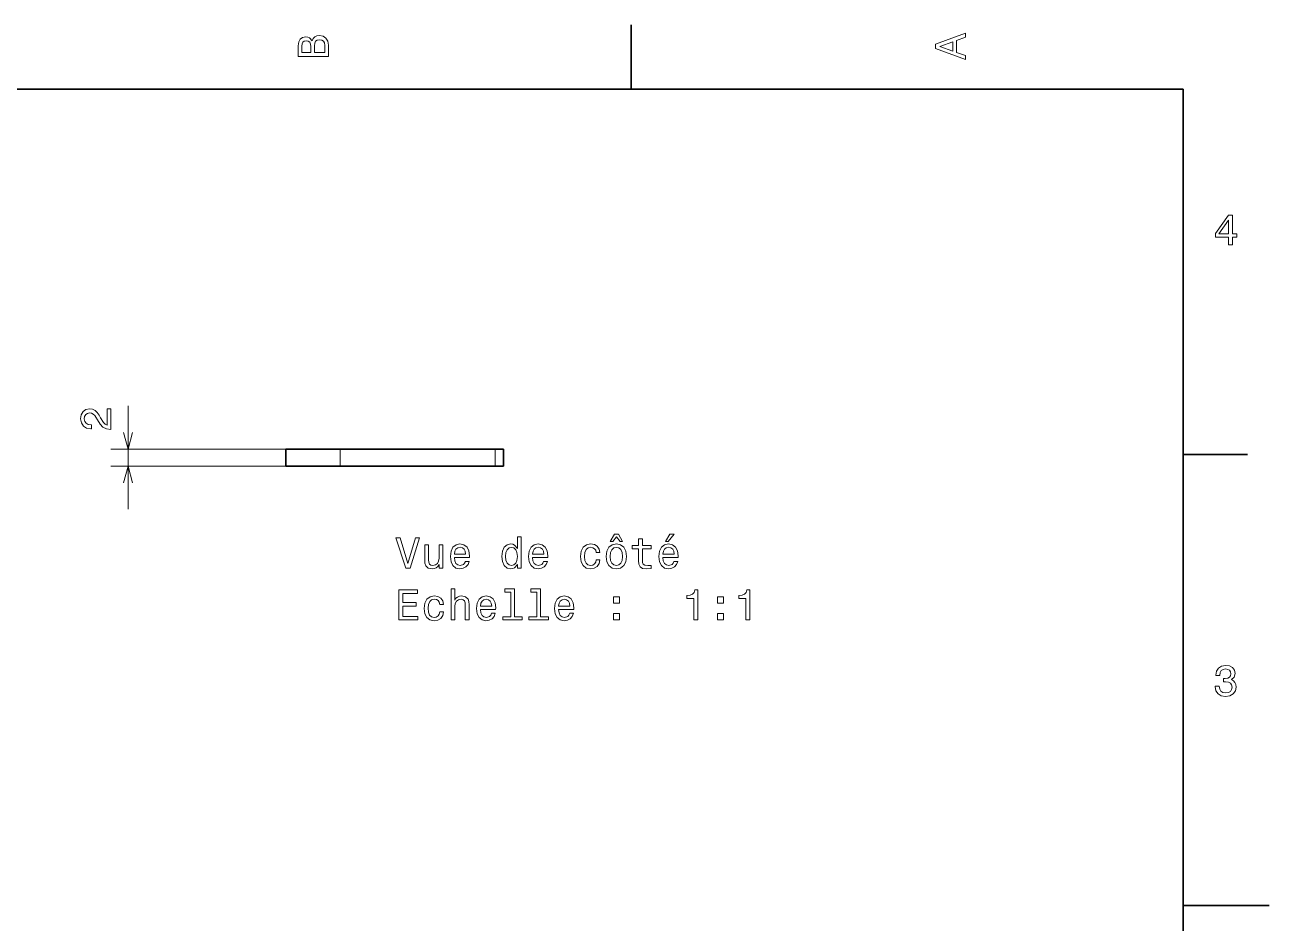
# Model space of a CAD drawing. Extents: x 0 to 297, y 0 to 210.
# Drawn here: x 152.1 to 297, y 103 to 207.5 of the extents above; entities that cross this region are included whole.
import ezdxf

# ---------------------------------------------------------------- set-up
doc = ezdxf.new("R2010")
doc.units = 0

msp = doc.modelspace()

# ---------------------------------------------------------------- linework, layer by layer
at = {"color": 7, "lineweight": 35, "ltscale": 0.1875}
for p, q in [((222.699997, 200), (222.699997, 207.5)), ((287, 157.5), (294.5, 157.5))]:
    msp.add_line(p, q, dxfattribs=at)
at = {"color": 7, "lineweight": 35}
for p, q in [((287, 200), (10, 200)), ((287, 10), (287, 200))]:
    msp.add_line(p, q, dxfattribs=at)
at = {"color": 7, "lineweight": 13, "ltscale": 0.3006}
msp.add_line((164.102509, 151.134552), (164.102509, 163.158539), dxfattribs=at)
at = {"color": 7, "lineweight": 13}
for p, q in [((186.795242, 158.134552), (162.102509, 158.134552)), ((204.84343, 156.134552), (162.102509, 156.134552))]:
    msp.add_line(p, q, dxfattribs=at)
at = {"color": 7, "lineweight": 35, "ltscale": 0.00471}
for p, q in [((182.683624, 158.134552), (182.495239, 158.134552)), ((182.683624, 156.134552), (182.495239, 156.134552))]:
    msp.add_line(p, q, dxfattribs=at)
at = {"color": 7, "lineweight": 35, "ltscale": 0.05}
for p, q in [((182.495239, 156.134552), (182.495239, 158.134552)), ((207.84343, 158.134552), (207.84343, 156.134552))]:
    msp.add_line(p, q, dxfattribs=at)
at = {"color": 7, "lineweight": 35, "ltscale": 0.15279}
for p, q in [((188.795242, 158.134552), (182.683624, 158.134552)), ((188.795242, 156.134552), (182.683624, 156.134552))]:
    msp.add_line(p, q, dxfattribs=at)
at = {"color": 7, "lineweight": 13, "ltscale": 0.05}
for p, q in [((188.795242, 156.134552), (188.795242, 158.134552)), ((206.84343, 158.134552), (206.84343, 156.134552))]:
    msp.add_line(p, q, dxfattribs=at)
at = {"color": 7, "lineweight": 35, "ltscale": 0.451205}
for p, q in [((188.795242, 158.134552), (206.84343, 158.134552)), ((188.795242, 156.134552), (206.84343, 156.134552))]:
    msp.add_line(p, q, dxfattribs=at)
at = {"color": 7, "lineweight": 35, "ltscale": 0.025}
for p, q in [((207.84343, 158.134552), (206.84343, 158.134552)), ((207.84343, 156.134552), (206.84343, 156.134552))]:
    msp.add_line(p, q, dxfattribs=at)
at = {"color": 7, "lineweight": 35, "ltscale": 0.25}
msp.add_line((287, 105), (297, 105), dxfattribs=at)
at = {"color": 7, "lineweight": 13}
for points in [[(185.542007, 205.630417), (185.249496, 205.983429), (185.052811, 206.074219), (184.81073, 206.104477), (184.432495, 206.03891), (184.160156, 205.842224), (183.993729, 205.524506), (183.933212, 205.080704), (183.933212, 203.835022), (187.433212, 203.835022), (187.433212, 205.151306), (187.36261, 205.620331), (187.155838, 205.968307), (186.828018, 206.185165), (186.384216, 206.260818), (186.08667, 206.215424), (185.839554, 206.094391), (185.65799, 205.897705)], [(261.633209, 203.466858), (261.633209, 203.930847), (260.604401, 204.298996), (260.604401, 205.695969), (261.633209, 206.064133), (261.633209, 206.538193), (258.128174, 205.257217), (258.128174, 204.742798)], [(185.385666, 204.984879), (185.385666, 204.298996), (184.351807, 204.298996), (184.351807, 205.025223), (184.382065, 205.297562), (184.472839, 205.489197), (184.629181, 205.605194), (184.86116, 205.645538), (185.093155, 205.600143), (185.254532, 205.479111), (185.355408, 205.272339)], [(187.014618, 205.095825), (187.014618, 204.298996), (185.809296, 204.298996), (185.809296, 205.050446), (185.844589, 205.368164), (185.9505, 205.595108), (186.132065, 205.731277), (186.394302, 205.776657), (186.671692, 205.731277), (186.863327, 205.605194), (186.979324, 205.393372)], [(260.17572, 204.460388), (258.632477, 205), (260.17572, 205.539627)], [(292.277374, 181.916794), (292.731262, 181.916794), (292.731262, 182.784225), (293.23056, 182.784225), (293.23056, 183.187683), (292.731262, 183.187683), (292.731262, 185.341141), (292.272339, 185.341141), (290.739197, 183.228027), (290.739197, 182.784225), (292.277374, 182.784225)], [(291.162842, 183.187683), (292.277374, 184.756134), (292.277374, 183.187683)], [(162.102509, 160.409973), (162.102509, 162.815598), (161.668793, 162.815598), (161.668793, 160.914291), (161.431763, 161.020203), (161.235077, 161.201767), (160.876999, 161.761566), (160.725708, 162.059113), (160.50885, 162.391968), (160.256683, 162.628998), (159.959137, 162.765167), (159.621231, 162.815598), (159.197601, 162.729858), (158.864746, 162.492828), (158.652939, 162.129715), (158.577286, 161.66069), (158.663025, 161.176544), (158.900055, 160.808395), (159.27829, 160.571365), (159.777573, 160.490662), (159.848175, 160.490662), (159.848175, 160.9496), (159.807831, 160.9496), (159.464905, 160.994995), (159.212738, 161.131165), (159.051361, 161.348022), (158.99588, 161.635483), (159.04631, 161.927994), (159.172394, 162.144852), (159.36908, 162.286057), (159.616196, 162.336487), (159.848175, 162.301178), (160.044861, 162.205368), (160.216339, 162.043976), (160.36763, 161.822083), (160.529022, 161.524536), (160.841705, 161.030289), (161.174545, 160.682312), (161.578003, 160.47554), (162.087372, 160.409973)], [(209.451767, 144.696518), (209.451767, 144.277924), (209.895569, 144.277924), (209.895569, 147.898956), (209.456802, 147.898956), (209.456802, 146.572586), (209.118912, 146.955872), (208.91214, 147.046661), (208.67511, 147.081955), (208.246429, 146.981094), (207.913574, 146.698669), (207.696716, 146.244781), (207.621078, 145.634552), (207.696716, 145.024323), (207.913574, 144.565384), (208.246429, 144.277924), (208.67511, 144.182098), (208.91214, 144.217407), (209.123947, 144.308182)], [(220.254364, 147.354294), (220.55191, 147.354294), (220.980576, 147.914093), (221.404205, 147.354294), (221.701767, 147.354294), (221.222656, 148.211639), (220.73851, 148.211639)], [(226.6996, 147.354294), (226.997147, 147.354294), (227.698151, 148.211639), (227.203918, 148.211639)], [(197.56488, 147.782974), (196.687347, 144.802414), (195.784622, 147.782974), (195.305511, 147.782974), (196.435196, 144.277924), (196.939514, 144.277924), (198.043976, 147.782974)], [(200.767319, 146.98613), (200.323517, 146.98613), (200.323517, 145.422729), (200.273087, 145.059631), (200.126831, 144.797379), (199.899887, 144.635986), (199.602341, 144.585556), (199.365311, 144.6259), (199.214005, 144.746948), (199.128281, 144.95372), (199.108109, 145.246216), (199.108109, 146.98613), (198.664307, 146.98613), (198.664307, 145.205872), (198.679428, 144.847809), (198.775253, 144.550262), (199.067764, 144.277924), (199.536774, 144.182098), (199.78894, 144.217407), (200.005798, 144.308182), (200.192398, 144.464523), (200.343689, 144.691467), (200.343689, 144.277924), (200.767319, 144.277924)], [(202.103775, 145.503433), (203.878998, 145.503433), (203.884033, 145.710205), (203.803345, 146.290176), (203.581451, 146.723892), (203.228424, 146.98613), (202.759399, 147.081955), (202.300461, 146.981094), (201.947433, 146.698669), (201.72049, 146.239746), (201.639801, 145.634552), (201.715454, 145.014236), (201.942398, 144.560349), (202.290375, 144.277924), (202.744263, 144.182098), (203.137634, 144.247665), (203.460403, 144.419128), (203.697433, 144.691467), (203.833603, 145.054581), (203.394852, 145.054581), (203.304062, 144.852844), (203.172943, 144.701553), (202.799744, 144.580521), (202.512283, 144.635986), (202.295425, 144.8125), (202.154205, 145.099976), (202.103775, 145.488297)], [(202.103775, 145.876633), (202.159256, 146.224609), (202.295425, 146.481812), (202.502197, 146.638153), (202.774536, 146.693634), (203.041824, 146.638153), (203.248596, 146.481812), (203.37468, 146.224609), (203.420059, 145.876633)], [(208.750748, 146.683548), (209.043259, 146.612946), (209.265167, 146.41626), (209.396286, 146.08844), (209.446716, 145.634552), (209.396286, 145.175613), (209.265167, 144.847809), (209.043259, 144.646072), (208.750748, 144.580521), (208.473373, 144.646072), (208.261566, 144.847809), (208.120346, 145.180664), (208.074966, 145.634552), (208.120346, 146.083405), (208.261566, 146.411209), (208.473373, 146.612946)], [(211.211853, 145.503433), (212.987061, 145.503433), (212.992111, 145.710205), (212.911423, 146.290176), (212.689514, 146.723892), (212.336487, 146.98613), (211.867462, 147.081955), (211.408539, 146.981094), (211.055511, 146.698669), (210.828568, 146.239746), (210.747879, 145.634552), (210.823517, 145.014236), (211.050461, 144.560349), (211.398453, 144.277924), (211.852341, 144.182098), (212.245712, 144.247665), (212.568481, 144.419128), (212.805511, 144.691467), (212.941681, 145.054581), (212.502914, 145.054581), (212.41214, 144.852844), (212.281006, 144.701553), (211.907822, 144.580521), (211.620346, 144.635986), (211.403488, 144.8125), (211.262283, 145.099976), (211.211853, 145.488297)], [(211.211853, 145.876633), (211.267319, 146.224609), (211.403488, 146.481812), (211.61026, 146.638153), (211.882599, 146.693634), (212.149887, 146.638153), (212.356659, 146.481812), (212.482742, 146.224609), (212.528137, 145.876633)], [(218.620346, 146.08844), (219.059113, 146.08844), (218.968338, 146.491898), (218.75148, 146.809631), (218.413574, 147.006317), (217.974823, 147.081955), (217.490662, 146.981094), (217.122513, 146.698669), (216.890533, 146.239746), (216.80983, 145.624466), (216.885483, 145.014236), (217.112427, 144.560349), (217.47049, 144.277924), (217.959686, 144.182098), (218.393402, 144.257751), (218.731308, 144.469559), (218.963287, 144.802414), (219.064148, 145.246216), (218.640533, 145.246216), (218.56488, 144.963806), (218.42366, 144.751984), (218.221939, 144.620865), (217.974823, 144.580521), (217.667175, 144.646072), (217.445282, 144.847809), (217.309113, 145.175613), (217.263718, 145.639587), (217.309113, 146.093491), (217.450317, 146.421295), (217.677277, 146.623032), (217.974823, 146.693634), (218.237061, 146.648239), (218.433746, 146.532242), (218.56488, 146.340607)], [(219.800461, 145.629501), (219.881165, 145.014236), (220.113144, 144.560349), (220.481308, 144.277924), (220.97554, 144.182098), (221.464737, 144.277924), (221.832886, 144.555298), (222.06488, 145.009186), (222.150604, 145.629501), (222.06488, 146.244781), (221.832886, 146.70372), (221.464737, 146.981094), (220.97554, 147.081955), (220.481308, 146.981094), (220.113144, 146.698669), (219.881165, 146.244781)], [(220.254364, 145.634552), (220.299744, 146.08844), (220.440948, 146.41626), (220.667908, 146.617981), (220.97554, 146.688583), (221.278137, 146.617981), (221.505081, 146.421295), (221.646286, 146.08844), (221.696716, 145.634552), (221.646286, 145.175613), (221.505081, 144.842758), (221.278137, 144.641037), (220.97554, 144.57547), (220.667908, 144.641037), (220.440948, 144.842758), (220.299744, 145.175613)], [(223.562714, 146.51712), (223.562714, 145.160492), (223.592972, 144.721725), (223.734192, 144.419128), (224.016602, 144.242615), (224.495712, 144.182098), (225.020203, 144.207321), (225.020203, 144.590607), (224.636917, 144.560349), (224.28894, 144.600693), (224.102341, 144.726776), (224.021652, 144.938583), (224.006516, 145.23613), (224.006516, 146.51712), (225.020203, 146.51712), (225.020203, 146.895355), (224.006516, 146.895355), (224.006516, 147.687149), (223.562714, 147.687149), (223.562714, 146.895355), (222.796143, 146.895355), (222.796143, 146.51712)], [(226.391968, 145.503433), (228.167175, 145.503433), (228.172226, 145.710205), (228.091522, 146.290176), (227.869629, 146.723892), (227.516602, 146.98613), (227.047577, 147.081955), (226.588654, 146.981094), (226.235626, 146.698669), (226.008682, 146.239746), (225.927979, 145.634552), (226.003632, 145.014236), (226.230576, 144.560349), (226.578568, 144.277924), (227.032455, 144.182098), (227.425827, 144.247665), (227.748596, 144.419128), (227.985626, 144.691467), (228.121796, 145.054581), (227.683029, 145.054581), (227.592255, 144.852844), (227.461121, 144.701553), (227.087921, 144.580521), (226.800461, 144.635986), (226.583603, 144.8125), (226.442398, 145.099976), (226.391968, 145.488297)], [(226.391968, 145.876633), (226.447433, 146.224609), (226.583603, 146.481812), (226.790375, 146.638153), (227.062714, 146.693634), (227.330002, 146.638153), (227.536774, 146.481812), (227.662857, 146.224609), (227.708252, 145.876633)], [(195.628281, 138.231094), (197.84729, 138.231094), (197.84729, 138.654724), (196.092255, 138.654724), (196.092255, 139.83989), (197.655655, 139.83989), (197.655655, 140.258469), (196.092255, 140.258469), (196.092255, 141.307465), (197.806946, 141.307465), (197.806946, 141.731094), (195.628281, 141.731094)], [(200.404205, 140.041611), (200.842972, 140.041611), (200.752197, 140.445068), (200.535339, 140.762802), (200.197433, 140.959488), (199.758682, 141.035126), (199.274536, 140.934265), (198.906372, 140.65184), (198.674393, 140.192917), (198.593689, 139.577637), (198.669342, 138.967407), (198.896286, 138.513519), (199.254364, 138.231094), (199.743546, 138.135269), (200.177261, 138.210922), (200.515167, 138.422729), (200.747147, 138.755585), (200.848022, 139.199387), (200.424393, 139.199387), (200.34874, 138.916977), (200.20752, 138.705154), (200.005798, 138.574036), (199.758682, 138.533691), (199.45105, 138.599243), (199.229141, 138.80098), (199.092972, 139.128784), (199.047577, 139.592773), (199.092972, 140.046661), (199.234177, 140.374466), (199.461136, 140.576202), (199.758682, 140.646805), (200.02092, 140.60141), (200.217621, 140.485413), (200.34874, 140.293777)], [(201.715454, 138.231094), (202.159256, 138.231094), (202.159256, 139.794495), (202.204651, 140.152557), (202.350891, 140.41481), (202.57785, 140.576202), (202.880432, 140.636719), (203.122513, 140.586288), (203.273804, 140.450119), (203.349457, 140.223175), (203.37468, 139.920578), (203.37468, 138.231094), (203.818481, 138.231094), (203.818481, 140.011353), (203.798309, 140.369415), (203.70752, 140.666977), (203.409973, 140.939301), (202.945999, 141.035126), (202.693832, 140.999832), (202.476974, 140.904007), (202.295425, 140.752701), (202.159256, 140.545929), (202.159256, 141.852127), (201.715454, 141.852127)], [(205.139801, 139.456604), (206.915024, 139.456604), (206.920059, 139.663376), (206.839371, 140.243347), (206.617462, 140.677063), (206.26445, 140.939301), (205.795425, 141.035126), (205.336487, 140.934265), (204.983459, 140.65184), (204.756516, 140.192917), (204.675827, 139.587723), (204.75148, 138.967407), (204.978424, 138.513519), (205.326401, 138.231094), (205.780289, 138.135269), (206.17366, 138.200836), (206.496429, 138.372299), (206.733459, 138.644638), (206.869629, 139.007751), (206.430878, 139.007751), (206.340088, 138.806015), (206.208969, 138.654724), (205.83577, 138.533691), (205.548309, 138.589157), (205.331451, 138.765671), (205.190231, 139.053146), (205.139801, 139.441467)], [(205.139801, 139.829803), (205.195282, 140.17778), (205.331451, 140.434982), (205.538223, 140.591324), (205.810547, 140.646805), (206.07785, 140.591324), (206.284622, 140.434982), (206.41069, 140.17778), (206.456085, 139.829803)], [(208.670059, 141.478928), (208.670059, 138.604294), (207.757233, 138.604294), (207.757233, 138.231094), (210.021652, 138.231094), (210.021652, 138.604294), (209.113861, 138.604294), (209.113861, 141.852127), (207.974091, 141.852127), (207.974091, 141.478928)], [(211.706085, 141.478928), (211.706085, 138.604294), (210.793259, 138.604294), (210.793259, 138.231094), (213.057678, 138.231094), (213.057678, 138.604294), (212.149887, 138.604294), (212.149887, 141.852127), (211.010117, 141.852127), (211.010117, 141.478928)], [(214.247879, 139.456604), (216.023087, 139.456604), (216.028137, 139.663376), (215.947449, 140.243347), (215.72554, 140.677063), (215.372513, 140.939301), (214.903488, 141.035126), (214.444565, 140.934265), (214.091537, 140.65184), (213.864594, 140.192917), (213.78389, 139.587723), (213.859543, 138.967407), (214.086487, 138.513519), (214.434479, 138.231094), (214.888367, 138.135269), (215.281738, 138.200836), (215.604507, 138.372299), (215.841537, 138.644638), (215.977692, 139.007751), (215.53894, 139.007751), (215.448166, 138.806015), (215.317032, 138.654724), (214.943832, 138.533691), (214.656372, 138.589157), (214.439514, 138.765671), (214.298309, 139.053146), (214.247879, 139.441467)], [(214.247879, 139.829803), (214.303345, 140.17778), (214.439514, 140.434982), (214.646286, 140.591324), (214.918625, 140.646805), (215.185913, 140.591324), (215.392685, 140.434982), (215.518768, 140.17778), (215.564148, 139.829803)], [(220.627563, 140.187866), (221.323517, 140.187866), (221.323517, 140.939301), (220.627563, 140.939301)], [(229.992828, 138.231094), (230.451752, 138.231094), (230.451752, 141.756317), (230.108826, 141.756317), (230.018036, 141.448669), (229.836487, 141.241898), (229.559113, 141.120865), (229.175827, 141.080521), (229.175827, 140.722443), (229.992828, 140.722443)], [(232.771637, 140.187866), (233.467606, 140.187866), (233.467606, 140.939301), (232.771637, 140.939301)], [(236.06488, 138.231094), (236.523804, 138.231094), (236.523804, 141.756317), (236.180862, 141.756317), (236.090088, 141.448669), (235.908539, 141.241898), (235.631149, 141.120865), (235.247864, 141.080521), (235.247864, 140.722443), (236.06488, 140.722443)], [(220.627563, 138.231094), (221.323517, 138.231094), (221.323517, 138.982529), (220.627563, 138.982529)], [(232.771637, 138.231094), (233.467606, 138.231094), (233.467606, 138.982529), (232.771637, 138.982529)], [(290.729126, 130.51622), (290.729126, 130.480911), (290.809814, 129.996765), (291.046844, 129.633652), (291.420044, 129.401657), (291.914276, 129.315933), (292.438782, 129.401657), (292.832153, 129.623566), (293.08429, 129.976593), (293.175079, 130.430481), (293.134735, 130.728027), (293.023773, 130.970108), (292.842224, 131.156708), (292.600159, 131.292877), (292.927948, 131.565216), (293.043945, 131.998932), (292.968292, 132.392303), (292.751434, 132.68985), (292.398407, 132.87645), (291.914276, 132.942017), (291.460388, 132.861313), (291.112396, 132.63942), (290.885468, 132.286392), (290.809814, 131.817368), (290.809814, 131.782074), (291.258636, 131.782074), (291.299011, 132.104828), (291.430115, 132.336823), (291.641937, 132.478027), (291.939484, 132.528473), (292.201721, 132.488113), (292.393372, 132.382217), (292.509369, 132.210739), (292.554749, 131.97876), (292.509369, 131.731628), (292.388336, 131.565216), (292.176514, 131.46434), (291.889069, 131.434082), (291.692383, 131.439133), (291.692383, 131.04071), (291.939484, 131.050797), (292.257202, 131.005417), (292.494232, 130.884369), (292.635468, 130.687683), (292.685883, 130.430481), (292.630402, 130.13797), (292.484161, 129.921112), (292.252167, 129.784943), (291.944519, 129.739563), (291.626801, 129.789993), (291.394806, 129.941284), (291.248566, 130.183365), (291.193085, 130.51622)]]:
    msp.add_lwpolyline(points, close=True, dxfattribs=at)
for points in [[(163.584869, 160.066406), (164.102509, 158.134552), (164.620148, 160.066406)], [(164.620148, 154.202698), (164.102509, 156.134552), (163.584869, 154.202698)]]:
    msp.add_lwpolyline(points, dxfattribs=at)

doc.saveas('drawing.dxf')
